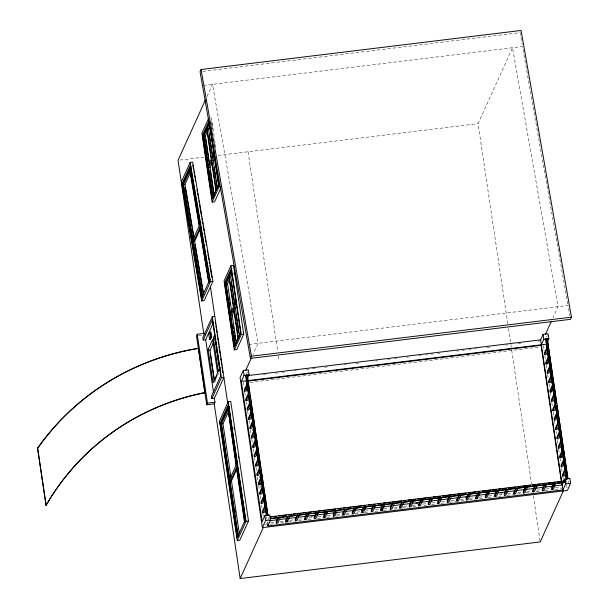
<?xml version="1.0" encoding="UTF-8"?>
<svg xmlns="http://www.w3.org/2000/svg" width="609" height="609" viewBox="0 0 609 609"><rect width="100%" height="100%" fill="white"/><g stroke="black" fill="none" stroke-linecap="round" stroke-linejoin="round"><path stroke-width="0.46" stroke-dasharray="3.04 2.28" d="M207.014 96.435L212.495 84.354L257.988 343.316L252.887 354.567M214.589 382.688L215.7 380.222M218.311 374.474L219.057 372.83M246.371 374.147L247.536 371.566M267.93 519.302L268.714 517.581M507.807 323.866L478.065 123.673L512.519 47.73L558.011 306.685L552.964 317.814M546.6 337.051L547.346 335.407M567.953 482.678L568.73 480.958M202.888 71.36L520.078 32.642L521.707 41.884M203.406 85.466L522.514 46.505L567.847 304.53M179.914 160.068L204.182 157.107M218.182 155.402L478.065 123.673M198.367 335.666L202.119 335.209M248.898 344.428L568.014 305.467L569.796 315.637M263.347 374.733L265.235 374.505M275.611 373.233L277.498 373.005M282.218 372.426L284.099 372.198M294.482 370.934L296.37 370.698M306.746 369.435L308.634 369.206M312.409 368.742L315.234 368.399M324.673 367.242L327.505 366.9M344.481 364.829L346.369 364.593M355.808 363.444L358.632 363.101M375.616 361.023L377.504 360.794M387.88 359.531L389.768 359.302M394.487 358.724L396.375 358.495M406.751 357.224L408.639 356.996M419.015 355.725L420.903 355.496M425.622 354.925L427.51 354.689M431.279 354.232L433.166 354.004M437.886 353.426L439.774 353.197M456.758 351.119L458.646 350.891M462.414 350.426L464.302 350.198M469.021 349.627L470.909 349.391M474.677 348.934L476.565 348.706M486.949 347.434L489.773 347.092M505.813 345.128L507.7 344.9M518.084 343.636L520.908 343.286M537.892 341.215L539.78 340.987M250.04 382.399L539.399 347.077M266.156 523.215L269.924 522.75M270.868 522.636L274.636 522.179M280.292 521.487L285.004 520.916M289.717 520.337L293.492 519.88M299.148 519.188L303.861 518.609M308.573 518.038L313.285 517.46M317.997 516.889L322.709 516.31M327.421 515.732L332.133 515.161M336.846 514.582L341.558 514.011M346.27 513.433L350.982 512.862M356.638 512.169L360.414 511.705M365.126 511.134L369.838 510.555M375.494 509.87L380.206 509.291M383.974 508.827L388.687 508.256M394.343 507.563L399.055 506.993M403.767 506.414L408.479 505.835M412.255 505.379L417.903 504.686M422.623 504.115L427.335 503.536M432.047 502.965L436.76 502.387M441.472 501.808L446.184 501.237M450.896 500.659L455.608 500.088M460.32 499.509L465.032 498.938M469.745 498.36L474.457 497.781M479.176 497.21L483.889 496.632M488.601 496.061L493.313 495.482M498.969 494.79L502.737 494.333M507.449 493.754L512.161 493.183M517.817 492.491L522.53 491.912M527.242 491.341L531.01 490.877M536.666 490.192L541.378 489.613M546.098 489.042L550.81 488.464M555.522 487.885L561.178 487.2M264.519 524.882L266.407 524.654M270.175 524.197L274.895 523.618M280.559 522.925L284.327 522.469M288.103 522.004L293.766 521.312M298.479 520.741L304.142 520.048M307.918 519.584L312.63 519.013M317.35 518.434L323.014 517.741M326.789 517.285L331.502 516.706M336.221 516.127L341.877 515.442M345.653 514.978L351.317 514.285M355.093 513.829L360.749 513.136M364.525 512.679L370.188 511.986M374.9 511.408L378.676 510.951M383.396 510.372L389.052 509.68M393.772 509.109L397.548 508.644M402.26 508.066L407.923 507.381M412.643 506.802L418.299 506.109M423.963 505.417L426.795 505.074M431.507 504.496L437.171 503.81M440.946 503.346L445.659 502.768M449.434 502.311L456.042 501.504M460.754 500.925L465.474 500.354M469.25 499.89L474.906 499.197M479.626 498.626L484.345 498.048M488.121 497.583L493.777 496.898M498.497 496.32L503.217 495.741M506.985 495.284L512.649 494.592M517.368 494.013L522.08 493.442M525.856 492.978L531.52 492.293M536.232 491.714L540.952 491.136M544.728 490.679L550.384 489.986M555.104 489.408L561.711 488.601M521.867 42.813L522.195 44.655M566.614 480.63L566.888 482.518M566.568 484.787L567.124 488.54M543.312 345.341L544.149 350.982M544.842 355.686L545.542 360.383M546.243 365.088L546.798 368.848M547.636 374.489L548.199 378.25M549.036 383.891L549.592 387.651M550.292 392.356L550.993 397.053M551.83 402.694L552.523 407.398M553.223 412.095L553.924 416.8M554.479 420.56L555.043 424.321M556.017 430.906L556.436 433.722M557.418 440.307L557.973 444.068M558.674 448.764L559.366 453.469M560.067 458.174L560.767 462.87M561.605 468.511L562.16 472.272M562.861 476.976L563.279 479.793M508.5 328.571L511.575 349.246M511.712 350.183L531.535 483.653M533.355 495.871L540.054 540.982M248.053 151.755L277.681 351.241M278.382 355.945L279.082 360.65M211.361 117.575L214.543 138.981M214.68 139.918L215.236 143.64M215.373 144.569L216.066 149.228M211.62 121.526L213.013 130.927M211.688 123.307L212.237 126.999M266.59 517.262L266.871 519.142M267.267 521.844L267.511 523.481M252.172 429.094L252.453 430.974M259.168 476.154L259.442 478.035M260.561 485.563L260.842 487.451M243.288 381.965L244.125 387.606M244.826 392.31L245.381 396.071M246.219 401.712L246.637 404.536M247.619 411.113L248.175 414.874M249.012 420.514L249.713 425.219M250.413 429.924L250.969 433.684M251.806 439.325L252.507 444.022M253.207 448.726L253.763 452.487M254.463 457.184L255.019 460.944M256.001 467.529L256.556 471.29M257.394 476.931L257.95 480.691M258.65 485.396L259.35 490.093M260.188 495.734L260.743 499.502M261.581 505.143L262.144 508.903M262.844 513.6L263.263 516.424"/><path stroke-width="0.91" d="M201.054 69.517L200.056 71.71L250.428 358.404L570.45 319.337L571.44 317.144L521.076 30.45L201.054 69.517L251.418 356.212L250.428 358.404M37.56 448.361L37.659 448.14A251.327 244.179 24.4 0 1 198.458 348.249L204.936 392.752A242.953 236.041 24.4 0 0 46.04 505.455L37.56 448.361A251.327 244.179 24.4 0 1 151.085 361M205.446 99.891L178.049 160.296L203.855 334.044M208.476 118.732L201.906 133.211L212.138 202.097L214.642 201.792L220.823 188.166M190.16 162.443L181.413 181.718L201.678 300.991L204.167 300.633L212.914 281.358L192.65 162.093L190.16 162.443L210.417 281.708L201.678 300.991M202.523 135.122L208.978 120.887L218.479 184.854L212.023 199.09L202.523 135.122L203.52 135L209.222 122.439M209.976 279.356L201.503 297.984L182.076 183.629L190.328 165.45L209.808 280.224M206.87 129.58L211.254 159.101L208.27 165.671L203.886 136.15L209.679 123.391M202.5 297.847L183.073 183.484L190.929 166.173M209.633 164.567L205.385 135.967L207.25 131.856M212.815 157.556L208.567 128.956L209.686 126.497M202.401 296.043L183.476 184.626L191.043 167.939M191.203 170.68L189.955 171.365L199.212 225.832M194.073 237.982L184.969 184.413L190.206 172.872M46.04 505.455L46.139 505.234A242.953 236.041 24.4 0 1 205.035 392.539M214.063 152.912L211.452 158.667L207.068 129.138L208.567 128.956M219.111 183.583L212.952 197.164L208.567 167.642L211.544 161.073L215.936 190.594M216.134 190.153L211.749 160.631L214.353 154.884M214.178 195.139L210.067 167.46L212.305 162.527M217.36 188.128L213.249 160.449L214.733 157.16M200.833 222.262L193.228 239.025L193.647 241.476L194.644 241.354L199.881 229.814M193.647 241.476L200.559 226.228M212.138 202.097L219.095 186.765L210.661 129.983M204.974 334.912L204.738 333.336L197.24 334.25L196.494 335.894L204.799 391.831M231.009 265.661L224.059 280.993L234.29 349.878L236.787 349.574L243.745 334.242L233.513 265.357L231.009 265.661L241.24 334.547L234.29 349.878M224.668 282.903L231.131 268.668L240.631 332.636L234.168 346.871L224.668 282.903L225.673 282.782L231.747 269.384M226.038 283.931L229.022 277.361L233.407 306.883L230.423 313.452L226.038 283.931L227.538 283.748L229.776 278.823M235.835 301.516L233.605 306.449L229.22 276.92L231.823 271.172M214.81 316.353L212.313 316.657L202.82 337.576L203.185 340.043L205.69 339.731L213.386 322.755M234.83 304.416L230.72 276.737L232.212 273.456M198.458 348.249L198.359 348.47A251.327 244.179 24.4 0 0 182.312 351.621M203.185 340.043L212.427 319.672L220.762 375.761L211.521 396.132L211.886 398.598L214.383 398.286L223.876 377.374L221.379 377.679L211.886 398.598M209.976 332.118L208.879 334.531L209.61 339.449L210.615 339.327L211.704 336.922L210.973 331.996L209.976 332.118L210.706 337.043L209.61 339.449M208.118 349.406L212.587 339.548L217.558 373.012L213.081 382.871L208.118 349.406L209.983 350.373L214.513 380.884M219.758 369.983L218.304 371.368L213.333 337.911L214.779 334.714M209.983 350.373L213.401 342.844M230.712 315.424L233.696 308.854L238.081 338.376L235.104 344.945L230.712 315.424L232.219 315.241L234.077 311.13M240.89 332.187L238.279 337.934L233.894 308.413L236.505 302.665M239.642 336.83L235.394 308.23L236.513 305.764M218.304 371.368L220.108 367.379M214.893 380.046L217.169 375.03M214.383 398.286L214.969 402.229L214.223 403.866L206.725 404.787L207.471 403.143L197.24 334.25M228.246 401.727L219.499 421.002L237.266 540.594L239.763 540.29L248.51 521.015L230.742 401.415L228.246 401.727L246.013 521.319L237.266 540.594M247.49 378.204L249.051 374.763L248.32 369.846L243.318 370.455L240.091 377.572L262.38 527.653L567.405 490.412L570.633 483.295L569.902 478.377L564.901 478.986L562.168 485.008L545.2 487.078M245.648 518.975L237.152 537.587L220.115 422.912L228.36 404.734L245.397 519.408M238.012 536.529L221.113 422.791L228.573 406.34M238.081 535.661L221.486 423.94L229.433 406.416M245.823 370.15L251.319 358.031M237.19 463.731L229.212 410.017L228.215 410.139L236.079 465.306M564.901 478.986L565.632 483.904L562.899 489.925L267.876 525.948L270.609 519.919L269.878 515.001L264.885 515.61L262.152 521.631L241.316 381.394L244.049 375.372L243.318 370.455M230.963 477.464L222.985 423.757L228.596 411.387M266.445 505.539L267.945 515.625L247.239 375.114L245.739 375.296L266.445 515.808M247.239 375.114L248.609 385.474L247.109 385.657L244.567 391.267L246.066 391.085L247.52 387.88M246.318 380.785L246.066 381.333L541.089 345.318L543.822 339.297L543.091 334.371L548.092 333.762L548.823 338.68L546.342 344.161L547.034 348.866M246.896 384.18L244.346 389.798L244.567 391.267M249.271 396.429L247.452 400.44L245.952 400.623L248.502 395.005M249.667 402.876L247.125 408.494L247.345 409.971L248.845 409.788L250.664 405.777M247.345 409.971L249.888 404.353M251.06 412.232L248.51 417.843L248.731 419.319L250.23 419.137L251.684 415.924M248.731 419.319L251.281 413.709M252.446 421.58L249.903 427.191L250.124 428.667L251.624 428.485L253.078 425.28M250.124 428.667L252.666 423.057M237.358 462.49L230.095 478.499L230.461 480.958L231.466 480.851L237.076 468.488M230.461 480.958L237.723 464.949M254.828 433.821L253.009 437.833L251.509 438.016L254.06 432.405M255.224 440.277L252.682 445.887L252.895 447.364L254.402 447.181L256.945 441.571M252.895 447.364L255.445 441.753M256.617 449.625L254.067 455.235L254.288 456.712L255.788 456.529L257.242 453.324M254.288 456.712L256.831 451.102L258.33 450.919M258.003 458.973L255.46 464.591L255.673 466.06L257.173 465.877L258.992 461.873M255.673 466.06L258.224 460.45M259.388 468.321L256.846 473.939L257.067 475.416L258.566 475.233L260.386 471.221M257.067 475.416L259.609 469.798M260.781 477.677L258.231 483.287L258.452 484.764L259.952 484.581L261.406 481.369M258.452 484.764L261.002 479.146M262.167 487.025L259.624 492.635L259.845 494.112L261.345 493.929L262.799 490.717M259.845 494.112L262.388 488.502M264.55 499.266L262.73 503.278L261.231 503.46L263.781 497.85M264.945 505.721L262.403 511.332L262.616 512.808L264.123 512.626L266.666 507.015M262.616 512.808L265.166 507.198M262.38 527.653L265.615 520.528L264.885 515.61M563.363 490.854L540.191 541.926L240.174 578.55L263.339 527.478M277.97 517.665L276.159 521.677L276.372 523.154L277.871 522.971L280.422 517.361M276.372 523.154L278.922 517.543M287.478 516.508L285.659 520.52L285.872 521.997L287.372 521.814L289.922 516.196M285.872 521.997L288.422 516.379M297.337 514.544L295.159 519.355L295.373 520.832L296.872 520.649L299.422 515.039M295.373 520.832L297.923 515.222M306.837 513.387L304.66 518.198L304.873 519.675L306.38 519.492L308.923 513.882M304.873 519.675L307.423 514.065M316.337 512.23L314.16 517.041L314.373 518.518L315.881 518.335L318.423 512.717M314.373 518.518L316.924 512.9M325.838 511.065L323.661 515.876L323.881 517.353L325.381 517.17L327.924 511.56M323.881 517.353L326.424 511.743M334.98 510.707L333.161 514.719L333.382 516.196L334.881 516.013L337.424 510.395M333.382 516.196L335.924 510.586M344.481 509.55L342.661 513.562L342.882 515.031L344.382 514.849L346.924 509.238M342.882 515.031L345.425 509.421M353.981 508.393L352.162 512.397L352.383 513.874L353.882 513.691L356.425 508.081M352.383 513.874L354.925 508.264M363.482 507.228L361.662 511.24L361.883 512.717L363.383 512.534L365.925 506.916M361.883 512.717L364.426 507.099M372.982 506.071L371.163 510.076L371.383 511.552L372.883 511.37L375.426 505.759M371.383 511.552L373.926 505.942M382.482 504.907L380.663 508.918L380.884 510.395L382.383 510.213L384.926 504.602M380.884 510.395L383.426 504.785M392.348 502.95L390.163 507.761L390.384 509.238L391.884 509.055L394.426 503.437M390.384 509.238L392.927 503.62M401.849 501.786L399.664 506.597L399.885 508.073L401.384 507.891L403.927 502.28M399.885 508.073L402.427 502.463M411.349 500.628L409.164 505.44L409.385 506.916L410.885 506.734L413.427 501.123M412.46 499.738L412.681 501.215M409.385 506.916L411.928 501.306M422.928 499.959L420.385 505.577L418.885 505.759L421.428 500.141M430.35 498.307L428.165 503.118L428.386 504.595L429.885 504.412L432.428 498.801M428.386 504.595L430.928 498.984M439.485 497.949L437.665 501.961L437.886 503.437L439.386 503.255L441.928 497.637M437.886 503.437L440.429 497.827M448.985 496.792L447.166 500.804L447.387 502.28L448.886 502.09L451.429 496.48M447.387 502.28L449.929 496.662M458.486 495.635L456.666 499.639L456.887 501.116L458.387 500.933L460.937 495.323M456.887 501.116L459.43 495.505M467.986 494.47L466.167 498.482L466.387 499.959L467.887 499.776L470.437 494.158M466.387 499.959L468.93 494.341M562.899 489.925L540.609 339.852L543.091 334.371M545.588 334.067L551.411 321.232M566.469 479.184L545.755 338.673L547.255 338.49L567.969 479.001L566.69 470.384M548.283 346.513L547.255 338.49M477.486 493.313L475.667 497.325L475.888 498.794L477.387 498.611L479.938 493.001M475.888 498.794L478.438 493.183M546.912 347.556L544.37 353.167L544.583 354.644L546.083 354.461L548.633 348.85M544.583 354.644L547.133 349.033M486.987 492.148L485.167 496.16L485.388 497.637L486.888 497.454L489.438 491.844M548.306 356.904L545.755 362.515L545.976 363.992L547.476 363.809L548.93 360.604M485.388 497.637L487.938 492.026M545.976 363.992L548.519 358.381L550.018 358.199M549.691 366.253L547.141 371.863L547.362 373.34L548.861 373.157L550.681 369.153M547.362 373.34L549.912 367.729M496.853 490.192L494.668 495.003L494.889 496.48L496.388 496.297L498.938 490.679M494.889 496.48L497.439 490.862M551.076 375.601L548.534 381.219L548.755 382.688L550.254 382.505L552.074 378.501M548.755 382.688L551.297 377.078M552.47 384.949L549.919 390.567L550.14 392.044L551.64 391.861L553.094 388.649M550.14 392.044L552.69 386.426M506.353 489.027L504.168 493.838L504.389 495.315L505.889 495.132L508.439 489.522M504.389 495.315L506.939 489.705M553.855 394.297L551.312 399.915L551.533 401.392L553.033 401.209L554.487 397.997M551.533 401.392L554.076 395.774M515.853 487.87L513.669 492.681L513.889 494.158L515.389 493.975L517.939 488.365M513.889 494.158L516.44 488.547M556.238 406.546L554.418 410.557L552.919 410.74L555.461 405.122M556.634 413.001L554.091 418.611L554.304 420.088L555.811 419.906L558.354 414.295M554.304 420.088L556.854 414.478M525.354 486.713L523.169 491.524L523.39 493.001L524.889 492.818L527.44 487.2M523.39 493.001L525.94 487.383L525.719 485.906L523.055 486.233M558.027 422.349L555.477 427.96L555.697 429.436L557.197 429.254L558.651 426.049M555.697 429.436L558.24 423.826L559.74 423.643M534.854 485.548L532.669 490.359L532.89 491.836L534.39 491.653L536.94 486.043M559.412 431.697L556.87 437.308L557.083 438.784L558.582 438.602L560.036 435.397M532.89 491.836L535.44 486.226M557.083 438.784L559.633 433.174M560.798 441.045L558.255 446.656L558.476 448.133L559.976 447.95L561.795 443.946M558.476 448.133L561.018 442.522M543.989 485.19L542.17 489.202L542.391 490.679L543.89 490.496L546.44 484.886M542.391 490.679L544.941 485.069M562.191 450.394L559.641 456.012L559.861 457.481L561.361 457.298L563.911 451.688M559.861 457.481L562.411 451.87M563.576 459.742L561.034 465.36L561.254 466.837L562.754 466.654L564.208 463.441M553.49 484.033L551.678 488.045L551.891 489.522L553.391 489.331L555.827 482.983M561.254 466.837L563.797 461.219L565.297 461.036L563.69 450.211M551.891 489.522L554.441 483.904M565.959 471.99L564.14 476.002L562.64 476.185L565.182 470.567M270.076 516.858L565.099 480.844L562.198 481.453M566.53 479.047L545.755 338.673M565.312 482.32L270.168 518.609L565.312 482.32L565.099 480.844M182.076 183.629L183.073 183.484M183.476 184.626L184.969 184.413M210.417 281.708L212.914 281.358M203.886 136.15L205.385 135.967M211.749 160.631L213.249 160.449M208.567 167.642L210.067 167.46M219.095 186.765L220.762 186.567M200.871 227.621L199.874 227.743L208.879 282.759L199.623 228.291M229.22 276.92L230.72 276.737M233.894 308.413L235.394 308.23M210.341 334.577L211.338 334.455M210.706 337.043L211.704 336.922M241.24 334.547L243.745 334.242M251.418 356.212L571.44 317.144M244.049 375.372L249.051 374.763M545.634 338.947L547.133 338.764M543.822 339.297L548.823 338.68M248.411 375.525L540.609 339.852M241.316 381.394L546.342 344.161M207.471 403.143L214.969 402.229M220.115 422.912L221.113 422.791M221.486 423.94L222.985 423.757M265.06 496.19L263.56 496.373L261.01 501.983L261.231 503.46M268.067 515.351L266.567 515.534L245.739 375.296M566.591 478.91L568.09 478.727M269.954 517.132L271.698 516.919M273.449 516.706L276.075 516.386M278.701 516.067L286.428 515.123M288.202 514.902L291.483 514.506M293.256 514.285L295.928 513.966M299.202 513.562L300.983 513.341M302.757 513.128L306.312 512.694M308.702 512.405L311.374 512.078M313.148 511.857L316.703 511.423M318.202 511.24L320.874 510.913M322.648 510.7L326.203 510.266M327.703 510.083L331.258 509.649M333.039 509.429L335.704 509.109M338.094 508.812L341.649 508.378M343.43 508.165L345.204 507.944M347.594 507.655L351.149 507.221M352.931 507L356.204 506.604M357.985 506.384L361.54 505.95M364.205 505.63L365.704 505.44M368.376 505.12L371.041 504.792M373.705 504.465L375.205 504.282M377.877 503.955L380.541 503.635M383.206 503.308L386.487 502.905M388.268 502.691L390.932 502.364M392.706 502.143L395.987 501.747M397.768 501.527L401.323 501.093M403.714 500.804L405.487 500.59M408.152 500.263L410.824 499.936M413.214 499.646L415.878 499.319M417.652 499.098L421.215 498.664L418.665 504.282L418.885 505.759M422.715 498.482L426.27 498.048M428.043 497.835L430.715 497.507M433.098 497.218L435.77 496.891M437.544 496.67L440.216 496.35M442.598 496.053L446.161 495.619M447.935 495.406L451.216 495.003M452.989 494.79L455.661 494.462M457.435 494.242L460.716 493.846M462.49 493.625L466.045 493.191M468.717 492.871L470.217 492.681M472.881 492.361L475.545 492.034M478.217 491.707L479.717 491.524M482.381 491.197L485.936 490.763M487.718 490.549L490.991 490.146M492.772 489.933L496.327 489.499M498.718 489.202L500.491 488.989M502.273 488.768L505.828 488.334M508.218 488.045L510.882 487.718M512.664 487.504L515.328 487.177M517.719 486.888L521.274 486.454M527.219 485.723L530.774 485.289M532.555 485.076L535.22 484.749M537.61 484.459L540.274 484.132M542.939 483.805L546.22 483.409M548.001 483.188L550.665 482.861M552.439 482.648L555.72 482.244M557.57 482.024L560.349 481.681M246.013 521.319L248.51 521.015M265.615 520.528L270.609 519.919M565.632 483.904L570.633 483.295M269.977 520.68L277.514 519.759M279.402 519.53L286.946 518.609M288.826 518.381L296.37 517.46M298.25 517.224L305.794 516.303M307.682 516.074L315.218 515.153M317.106 514.925L324.643 514.004M326.531 513.775L343.499 511.705M345.379 511.476L372.716 508.134M374.604 507.906L381.196 507.099M383.084 506.871L391.564 505.835M393.452 505.607L400.988 504.686M402.876 504.458L410.42 503.536M412.301 503.3L429.269 501.23M431.157 501.001L438.693 500.08M440.581 499.852L448.117 498.931M450.005 498.702L466.974 496.632M468.854 496.396L485.822 494.325M487.71 494.097L496.19 493.062M498.078 492.833L533.895 488.456M535.775 488.228L543.319 487.307M311.199 516.166L313.087 515.93M361.16 510.068L363.04 509.832M415.825 503.392L417.713 503.163M465.778 497.294L467.666 497.058M500.651 493.031L502.539 492.803M550.612 486.934L552.492 486.705M213.333 337.911L215.076 338.49L219.621 369.054M192.817 165.092L193.616 169.782M193.936 171.654L194.248 173.527M194.568 175.4L194.888 177.28M195.207 179.153L195.527 181.025M196.958 189.46L197.278 191.34M197.598 193.213L197.917 195.086M198.229 196.958L198.549 198.838M198.869 200.711L199.189 202.584M199.508 204.464L201.579 216.644M201.891 218.524L202.211 220.397M202.531 222.27L202.85 224.142M203.17 226.023L203.962 230.704M204.281 232.585L204.601 234.457M204.921 236.33L205.241 238.203M205.56 240.083L205.872 241.956M206.192 243.828L206.512 245.701M207.311 250.39L207.631 252.263M207.943 254.143L208.263 256.016M208.582 257.889L208.902 259.761M209.222 261.642L209.542 263.514M209.854 265.387L211.924 277.575M200.78 229.091L201.099 230.933M206.268 261.39L206.58 263.233M190.206 170.825L199.455 225.292M194.644 241.354L203.741 294.908M185.364 187.96L191.896 226.388M192.216 228.268L193.807 237.639M194.918 244.201L202.249 287.319M202.569 289.191L203.2 292.944M548.412 347.374L551.191 366.07M551.411 367.547L552.576 375.418M552.797 376.895L555.575 395.591M555.705 396.467L556.748 403.47L555.248 403.653L552.698 409.263L552.919 410.74M556.969 404.939L558.004 411.943M558.133 412.818L562.297 440.863M562.518 442.34L563.561 449.335M565.426 461.911L566.469 468.907L564.969 469.09L562.419 474.708L562.64 476.185M547.453 351.69L548.435 358.275M548.854 361.099L549.691 366.747M550.11 369.572L551.229 377.1M551.647 379.925L552.629 386.517M553.048 389.334L553.885 394.982M554.449 398.75L555.286 404.399M555.705 407.223L556.687 413.808M557.106 416.632L558.08 423.217M558.643 426.985L559.344 431.69M559.899 435.458L560.881 442.043M561.3 444.867L562.274 451.452M562.693 454.276L563.675 460.868M564.094 463.693L565.076 470.277M565.495 473.102L566.332 478.75M547.255 362.332L547.476 363.809M551.419 390.384L551.64 391.861M561.14 455.829L561.361 457.298M541.089 345.318L561.78 484.612M477.167 497.134L477.387 498.611M382.163 508.736L382.383 510.213M287.159 520.337L287.372 521.814M234.107 272.939L234.381 274.781M248.738 386.35L249.781 393.345L248.282 393.528L245.739 399.146L245.952 400.623M250.002 394.822L251.037 401.818M251.167 402.694L254.166 422.874M254.296 423.742L255.338 430.746L253.839 430.928L251.289 436.539L251.509 438.016M255.559 432.223L256.595 439.218M256.724 440.094L259.503 458.79M259.723 460.267L260.888 468.138M261.109 469.615L263.887 488.311M264.017 489.187L266.316 504.663M267.633 524.303L267.876 525.948M231.344 282.713L232.029 287.326M232.303 289.168L232.714 291.939M232.988 293.782L233.947 300.245M234.221 302.087L234.495 303.937M236.018 314.206L236.292 316.048M236.566 317.898L236.977 320.661M237.251 322.511L238.21 328.967M238.484 330.809L238.758 332.659M247.048 387.925L247.33 389.806M248.868 400.159L249.142 402.039M250.124 408.631L250.406 410.512M256.838 453.804L257.112 455.692M209.191 134.932L210.151 141.387M210.425 143.237L211.384 149.692M211.658 151.542L211.932 153.384M214.003 167.346L214.414 170.117M214.695 171.959L215.655 178.414M215.929 180.264L216.203 182.106M216.477 183.956L216.888 186.719M259.731 483.104L259.952 484.581M227.538 283.748L231.785 312.348M232.219 315.241L236.33 342.92M205.72 139.522L209.07 162.101M210.47 171.51L213.965 195.025M229.319 298.387L229.593 300.267M229.875 302.148L230.156 304.028M233.506 326.607L233.787 328.487M234.206 331.311L234.488 333.192M234.769 335.072L235.044 336.952M235.325 338.84L235.607 340.72M234.716 335.612L234.99 337.477M225.673 282.782L235.028 345.813M203.52 135L212.884 198.032M234.1 427.533L234.374 429.383M238.363 456.24L238.637 458.09M245.671 520.786L237.693 467.118L236.695 467.217L244.81 521.837M210.425 286.831L227.713 403.204M215.342 322.169L215.624 324.041M215.898 325.906L216.18 327.779M216.454 329.644L216.873 332.453M217.154 334.318L217.428 336.191M217.71 338.064L217.984 339.929M218.266 341.801L218.677 344.603M218.958 346.475L219.232 348.348M219.514 350.213L219.925 353.022M220.207 354.887L220.481 356.76M220.762 358.632L221.037 360.498M221.318 362.37L221.737 365.172M222.011 367.044L222.293 368.917M222.567 370.782L222.848 372.655M228.215 410.139L236.33 464.758M236.444 467.765L244.559 522.385M212.313 316.657L221.379 377.679M214.969 338.657L215.243 340.515M215.525 342.372L215.799 344.23M216.21 347.023L216.492 348.881M216.766 350.738L217.04 352.596M217.314 354.453L217.596 356.318M218.007 359.104L218.281 360.962M218.562 362.819L218.837 364.677M231.466 480.851L239.307 533.629M235.325 510.388L235.599 512.26M210.44 354.803L211.407 361.312M211.688 363.17L214.17 379.894M205.69 339.731L213.462 392.089M214.223 403.866L240.174 578.55M204.936 392.752L206.725 404.787M37.659 448.14L46.139 505.234M151.938 360.688A251.327 244.179 24.4 0 1 181.429 351.827"/></g></svg>
